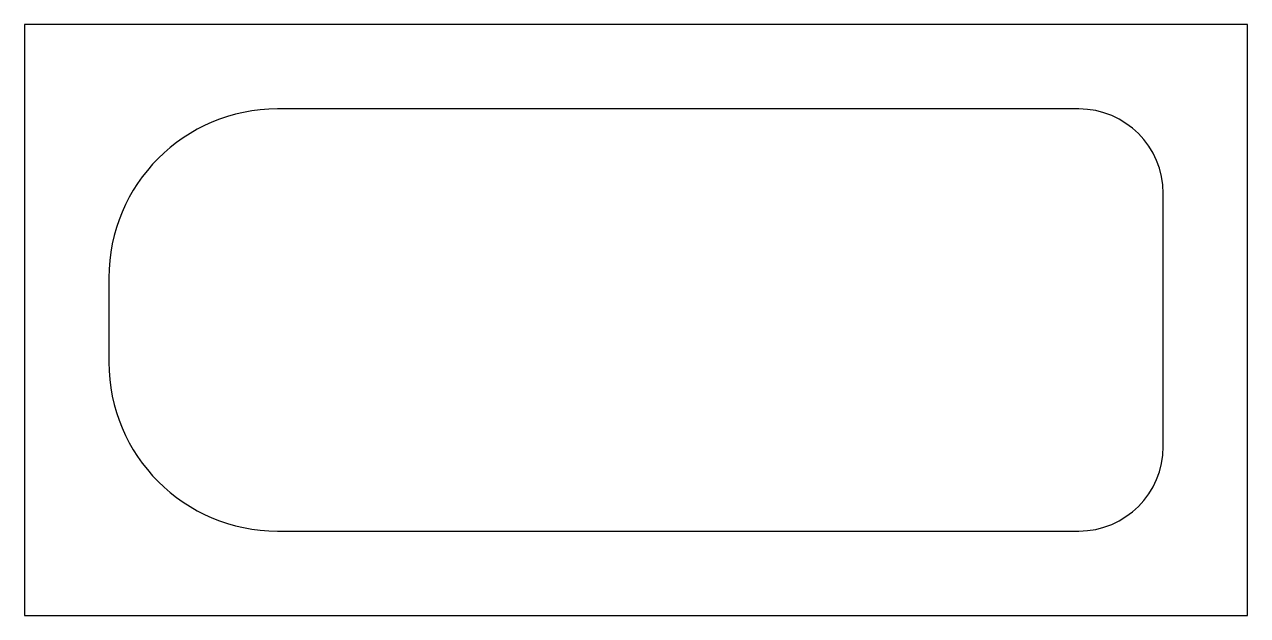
# Model space of a CAD drawing. Extents: x 0 to 58, y -28 to 0.
import ezdxf

# ---------------------------------------------------------------- set-up
doc = ezdxf.new("R2010")
doc.units = 0
doc.header["$MEASUREMENT"] = 0
doc.layers.get('0').update_dxf_attribs({"linetype": 'CONTINUOUS'})

msp = doc.modelspace()

# ---------------------------------------------------------------- linework, layer by layer
for p, q in [((0, 0), (0, -28)), ((58, 0), (0, 0)), ((58, -28), (58, 0)), ((50, -4), (12, -4)), ((54, -20), (54, -8)), ((4, -12), (4, -16)), ((12, -24), (50, -24)), ((0, -28), (58, -28))]:
    msp.add_line(p, q)
for centre, radius, start, end in [((12, -12), 8, 90, 180), ((50, -8), 4, 0, 90), ((12, -16), 8, 180, 270), ((50, -20), 4, 270, 0)]:
    msp.add_arc(centre, radius, start, end)

doc.saveas('drawing.dxf')
